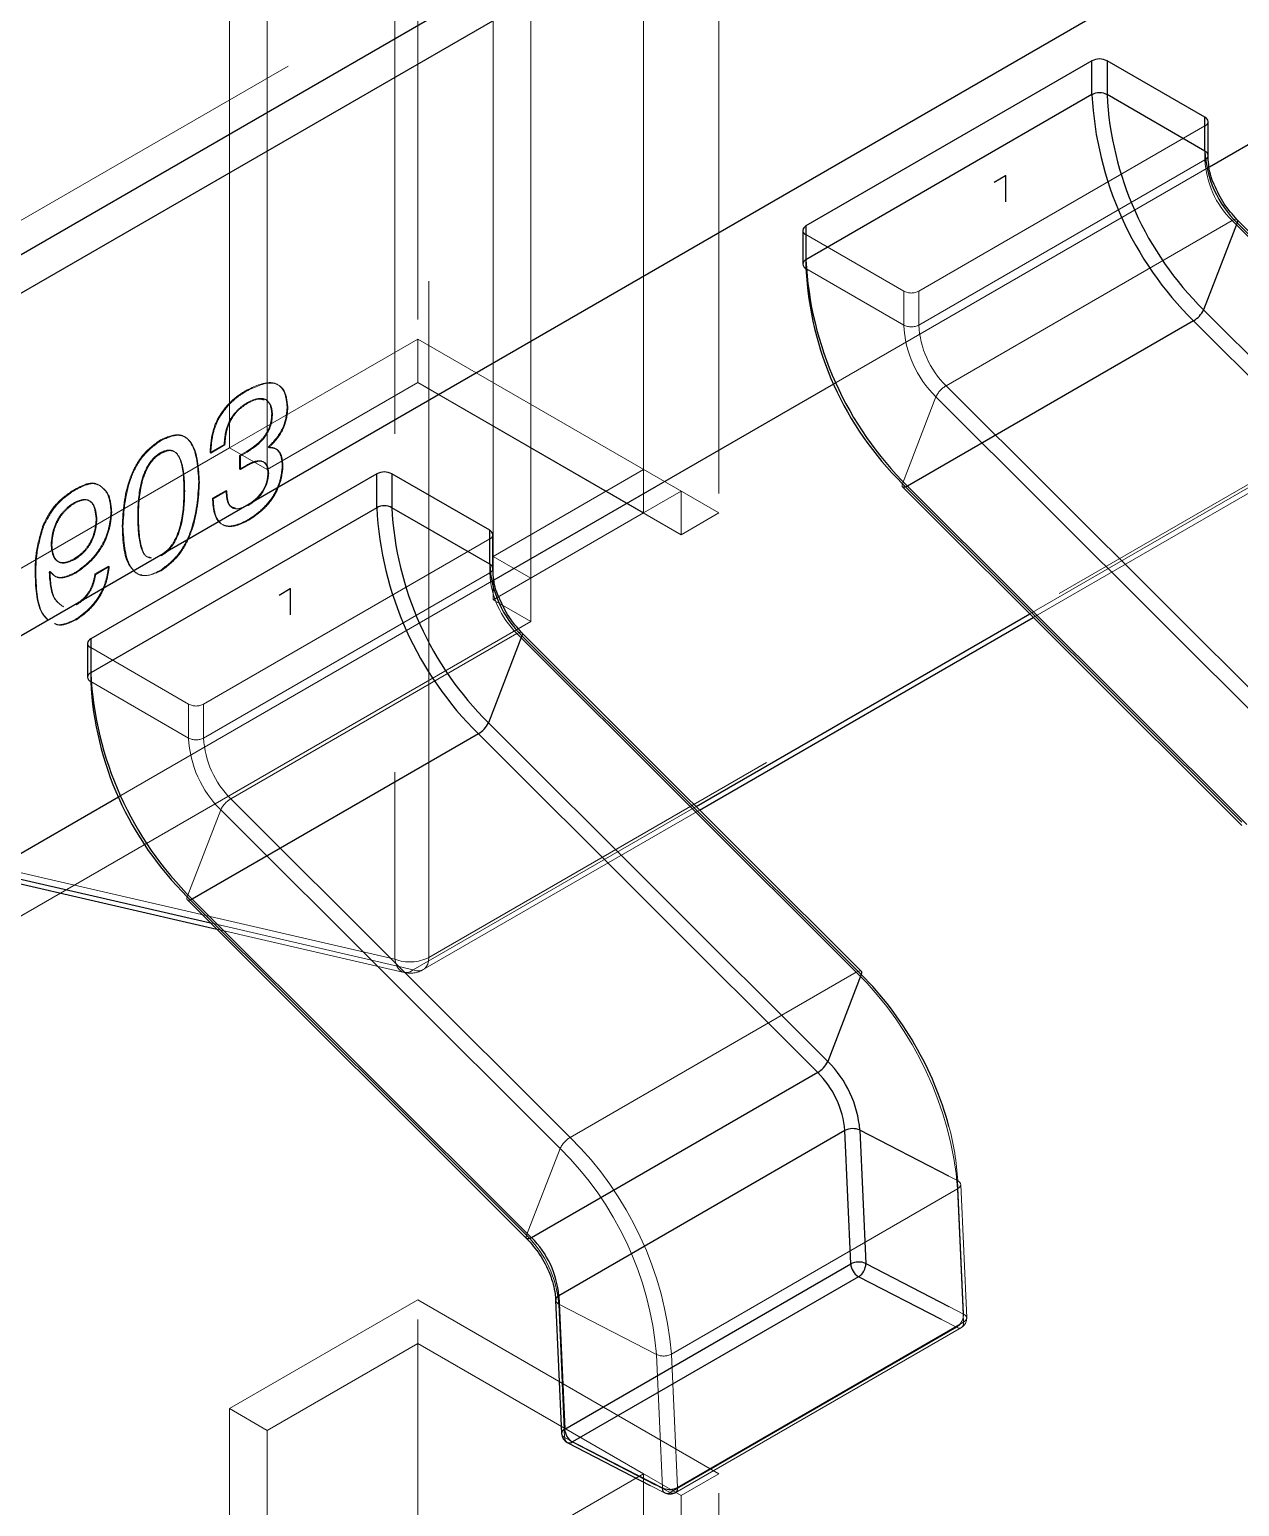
# Model space of a CAD drawing. Header units: millimetres. Extents: x 0 to 841, y 0 to 2287.
# Drawn here: x 585.372 to 587.644, y 212.241 to 215.015 of the extents above; entities that cross this region are included whole.
import ezdxf

# ---------------------------------------------------------------- set-up
doc = ezdxf.new("R2010")
doc.units = ezdxf.units.MM
doc.header["$PDSIZE"] = -1
doc.linetypes.add('HIDDEN', pattern=[1.905, 1.27, -0.635])

msp = doc.modelspace()

# ---------------------------------------------------------------- linework, layer by layer
at = {"color": 7, "linetype": 'Continuous', "lineweight": 25}
for p, q in [((584.537, 214.1198), (588.529, 216.4243)), ((588.5576, 216.3677), (584.5657, 214.0632)), ((589.114, 216.0457), (584.942, 213.6373)), ((587.5879, 214.7565), (588.2257, 215.1247)), ((587.3674, 214.9558), (586.83, 214.6456)), ((587.3674, 214.8922), (587.3674, 214.9558)), ((587.3957, 214.9558), (587.3957, 214.8922)), ((587.5795, 214.8497), (587.3957, 214.9558)), ((587.3674, 214.8922), (586.83, 214.5819)), ((587.5795, 214.7861), (587.3957, 214.8922)), ((587.5795, 214.7861), (587.5795, 214.8497)), ((587.5854, 214.7779), (587.5854, 214.8415)), ((587.64, 214.6514), (587.5771, 214.4882)), ((588.2774, 214.0215), (587.64, 214.6574)), ((588.2775, 214.0155), (587.64, 214.6514)), ((586.8241, 214.6374), (586.8241, 214.5738)), ((586.83, 214.6456), (586.83, 214.5819)), ((587.5771, 214.4882), (588.2146, 213.8523)), ((587.5582, 214.4675), (587.0208, 214.1572)), ((588.1956, 213.8316), (587.5582, 214.4675)), ((586.2444, 213.981), (586.8822, 214.3491)), ((586.0239, 214.1802), (585.4865, 213.87)), ((586.0239, 214.1166), (586.0239, 214.1802)), ((586.0522, 214.1802), (586.0522, 214.1166)), ((586.236, 214.0741), (586.0522, 214.1802)), ((587.0115, 214.1556), (587.6489, 213.5197)), ((587.0208, 214.1572), (587.6582, 213.5213)), ((586.0239, 214.1166), (585.4865, 213.8064)), ((586.236, 214.0105), (586.0522, 214.1166)), ((586.236, 214.0105), (586.236, 214.0741)), ((586.2419, 214.0023), (586.2419, 214.0659)), ((586.6238, 213.5553), (587.2505, 213.9171)), ((586.6304, 213.5487), (587.2571, 213.9105)), ((586.2965, 213.8758), (586.2336, 213.7126)), ((586.9339, 213.2459), (586.2965, 213.8818)), ((586.934, 213.2399), (586.2965, 213.8758)), ((585.4806, 213.8618), (585.4806, 213.7982)), ((585.4865, 213.87), (585.4865, 213.8064)), ((586.2336, 213.7126), (586.8711, 213.0767)), ((586.2147, 213.6919), (585.6773, 213.3816)), ((586.8521, 213.056), (586.2147, 213.6919)), ((585.2956, 213.4332), (585.5387, 213.5736)), ((585.275, 213.4286), (585.7232, 213.325)), ((585.2951, 213.4329), (585.7114, 213.3367)), ((585.668, 213.38), (586.3054, 212.7441)), ((585.6773, 213.3816), (586.3147, 212.7457)), ((586.934, 213.2399), (586.8711, 213.0767)), ((586.8521, 213.056), (586.3147, 212.7457)), ((586.9032, 212.9468), (586.3658, 212.6365)), ((586.9143, 212.6963), (586.9032, 212.9468)), ((586.9314, 212.9476), (586.9425, 212.6972)), ((587.0987, 212.8612), (586.9314, 212.9476)), ((586.3055, 212.744), (586.3054, 212.7441)), ((586.3769, 212.3861), (586.9143, 212.6963)), ((586.9425, 212.6972), (587.0987, 212.6165)), ((586.9291, 212.6723), (586.3917, 212.362)), ((587.0846, 212.5919), (586.9291, 212.6723)), ((586.3599, 212.6284), (586.371, 212.3779)), ((586.3658, 212.6365), (586.3769, 212.3861)), ((586.3818, 212.361), (586.5374, 212.2806)), ((586.3917, 212.362), (586.5472, 212.2817))]:
    msp.add_line(p, q, dxfattribs=at)
at = {"color": 7, "linetype": 'HIDDEN', "lineweight": 18}
for p, q in [((586.1009, 215.7397), (586.1009, 214.4333)), ((585.7474, 214.2292), (585.7474, 215.5356)), ((590.0556, 215.543), (586.1217, 213.272)), ((586.0576, 215.5252), (586.0576, 213.2687)), ((586.1217, 213.272), (586.1217, 215.5284)), ((585.8181, 214.1884), (585.8181, 215.4948)), ((586.5252, 214.1067), (586.5252, 215.4132)), ((586.6666, 215.4132), (586.6666, 214.1067)), ((586.5252, 215.3315), (586.5252, 214.1884)), ((586.2424, 213.9434), (586.2424, 215.2499)), ((586.3131, 213.9026), (586.3131, 215.2091)), ((584.7574, 214.311), (586.2423, 215.1683)), ((586.2424, 215.1682), (586.2424, 214.0251)), ((586.3131, 215.1274), (586.3131, 213.9843)), ((587.0421, 214.5231), (587.5795, 214.8334)), ((587.5795, 214.8334), (587.5795, 214.7697)), ((587.0421, 214.4595), (587.5795, 214.7697)), ((586.8822, 214.3491), (587.5879, 214.7565)), ((587.0933, 214.3455), (587.6307, 214.6558)), ((587.6307, 214.6558), (588.2682, 214.0199)), ((587.6399, 214.6575), (587.64, 214.6574)), ((586.83, 214.5656), (586.83, 214.6293)), ((586.83, 214.6293), (587.0138, 214.5231)), ((586.83, 214.5656), (587.0138, 214.4595)), ((587.0138, 214.5231), (587.0138, 214.4595)), ((587.0421, 214.4595), (587.0421, 214.5231)), ((585.7474, 214.2292), (586.1009, 214.4333)), ((586.1009, 214.3516), (586.1009, 214.4333)), ((586.1009, 214.4333), (586.6666, 214.1067)), ((585.8181, 214.1884), (586.1009, 214.3516)), ((586.1009, 214.3516), (586.5252, 214.1067)), ((586.1009, 214.3516), (586.5959, 214.0659)), ((587.7308, 213.7096), (587.0933, 214.3455)), ((585.7815, 214.3369), (585.7801, 214.3377)), ((587.0114, 214.1616), (587.0743, 214.3248)), ((587.0743, 214.3248), (587.7118, 213.6889)), ((587.2505, 213.9171), (587.9673, 214.3309)), ((587.2571, 213.9105), (587.9739, 214.3243)), ((585.7433, 214.3068), (585.7418, 214.3076)), ((585.7827, 214.3134), (585.7813, 214.3143)), ((585.8279, 214.2927), (585.8265, 214.2935)), ((585.8569, 214.3054), (585.8554, 214.3062)), ((585.619, 214.243), (585.6176, 214.2439)), ((585.7106, 214.2199), (585.7372, 214.2353)), ((585.712, 214.2191), (585.7386, 214.2345)), ((585.7386, 214.2345), (585.7372, 214.2353)), ((585.7474, 214.2292), (584.1918, 213.3311)), ((585.619, 214.2189), (585.6176, 214.2198)), ((585.712, 214.2191), (585.7106, 214.2199)), ((585.7474, 214.2292), (585.8181, 214.1884)), ((585.7789, 214.2219), (585.7662, 214.2145)), ((585.7662, 214.2145), (585.7662, 214.1891)), ((585.7676, 214.2137), (585.7662, 214.2145)), ((585.7804, 214.2211), (585.7676, 214.2137)), ((585.7676, 214.2137), (585.7676, 214.1883)), ((585.7804, 214.2211), (585.7789, 214.2219)), ((585.8221, 214.2305), (585.8207, 214.2313)), ((585.8207, 214.2299), (585.8207, 214.2313)), ((585.8221, 214.2291), (585.8207, 214.2299)), ((585.8221, 214.2291), (585.8221, 214.2305)), ((585.7662, 214.1891), (585.7801, 214.1971)), ((585.7676, 214.1883), (585.7662, 214.1891)), ((585.7676, 214.1883), (585.7815, 214.1963)), ((585.7815, 214.1963), (585.7801, 214.1971)), ((585.8209, 214.1803), (585.8195, 214.1811)), ((585.8476, 214.193), (585.8462, 214.1938)), ((586.5252, 214.1884), (586.2424, 214.0251)), ((585.5051, 214.1572), (585.5037, 214.158)), ((585.663, 214.148), (585.6616, 214.1488)), ((585.6908, 214.1641), (585.6894, 214.1649)), ((585.7407, 214.149), (585.7152, 214.1342)), ((585.7421, 214.1481), (585.7407, 214.149)), ((587.6489, 213.5257), (587.0114, 214.1616)), ((585.4529, 214.1472), (585.4515, 214.148)), ((585.4576, 214.1258), (585.4562, 214.1266)), ((585.7166, 214.1334), (585.7152, 214.1342)), ((585.7421, 214.1481), (585.7166, 214.1334)), ((585.7827, 214.1207), (585.7813, 214.1215)), ((586.5959, 214.1475), (586.5252, 214.1067)), ((586.5959, 214.0659), (586.5959, 214.1475)), ((585.4982, 214.0943), (585.4967, 214.0951)), ((585.526, 214.109), (585.5246, 214.1099)), ((585.5761, 214.0978), (585.5747, 214.0986)), ((585.7838, 214.0932), (585.7824, 214.0941)), ((586.5252, 214.1067), (586.2424, 213.9434)), ((586.6666, 214.1067), (586.5959, 214.0659)), ((585.3985, 214.0836), (585.3971, 214.0844)), ((585.5471, 214.0811), (585.5457, 214.0819)), ((585.4135, 214.0468), (585.4121, 214.0476)), ((585.6986, 213.7475), (586.236, 214.0578)), ((586.236, 214.0578), (586.236, 213.9941)), ((585.4564, 214.0194), (585.455, 214.0202)), ((585.619, 214.0262), (585.6176, 214.027)), ((586.2424, 214.0251), (586.3131, 213.9843)), ((585.3834, 213.9919), (585.382, 213.9927)), ((585.4086, 213.9947), (585.4098, 213.9968)), ((585.4101, 213.9939), (585.4086, 213.9947)), ((585.4112, 213.9959), (585.4098, 213.9968)), ((585.4101, 213.9939), (585.4112, 213.9959)), ((585.4599, 213.9946), (585.4585, 213.9954)), ((585.5199, 214.0068), (585.4944, 213.9921)), ((585.4958, 213.9912), (585.4944, 213.9921)), ((585.5213, 214.006), (585.4958, 213.9912)), ((585.5213, 214.006), (585.5199, 214.0068)), ((585.619, 213.9981), (585.6176, 213.9989)), ((585.6986, 213.6839), (586.236, 213.9941)), ((585.5387, 213.5736), (586.2444, 213.981)), ((585.4599, 213.9344), (585.4585, 213.9352)), ((586.2424, 213.9434), (586.3131, 213.9026)), ((586.3131, 213.9026), (584.7574, 213.0046)), ((585.4599, 213.9062), (585.4585, 213.9071)), ((585.7498, 213.57), (586.2872, 213.8802)), ((586.2872, 213.8802), (586.9247, 213.2443)), ((586.2964, 213.8819), (586.2965, 213.8818)), ((585.4865, 213.79), (585.4865, 213.8537)), ((585.4865, 213.8537), (585.6703, 213.7475)), ((585.4865, 213.79), (585.6703, 213.6839)), ((585.6703, 213.7475), (585.6703, 213.6839)), ((585.6986, 213.6839), (585.6986, 213.7475)), ((586.3873, 212.934), (585.7498, 213.57)), ((585.6679, 213.386), (585.7308, 213.5492)), ((585.7308, 213.5492), (586.3683, 212.9133)), ((586.0925, 213.2486), (586.6238, 213.5553)), ((586.1113, 213.2491), (586.6304, 213.5487)), ((586.0576, 213.2687), (585.2602, 213.453)), ((586.3054, 212.7501), (585.6679, 213.386)), ((585.7114, 213.3367), (586.0925, 213.2486)), ((585.7232, 213.325), (586.0751, 213.2436)), ((586.3873, 212.934), (586.9247, 213.2443)), ((586.3054, 212.7501), (586.3683, 212.9133)), ((587.115, 212.8528), (587.0987, 212.8612)), ((587.1261, 212.6023), (587.115, 212.8528)), ((587.132, 212.595), (587.1209, 212.8455)), ((586.5776, 212.5271), (587.115, 212.8373)), ((587.115, 212.8373), (587.1261, 212.5868)), ((585.7474, 212.4246), (586.1009, 212.6287)), ((586.1009, 211.3223), (586.1009, 212.6287)), ((586.1009, 212.6287), (586.6666, 212.3022)), ((586.3768, 212.3706), (586.3658, 212.6211)), ((586.3658, 212.6211), (586.5494, 212.5262)), ((587.0987, 212.6165), (587.1261, 212.6023)), ((586.5753, 212.2672), (587.1127, 212.5774)), ((586.5846, 212.2666), (587.122, 212.5768)), ((587.1261, 212.5868), (586.5887, 212.2766)), ((587.1127, 212.5774), (587.0846, 212.5919)), ((585.8181, 212.3838), (586.1009, 212.5471)), ((586.1009, 212.5471), (586.5252, 212.3022)), ((586.1009, 212.5471), (586.5959, 212.2613)), ((586.5494, 212.5262), (586.5604, 212.2757)), ((586.5887, 212.2766), (586.5776, 212.5271)), ((584.1918, 211.5266), (585.7474, 212.4246)), ((585.7474, 212.4246), (585.7474, 211.1182)), ((585.7474, 212.4246), (585.8181, 212.3838)), ((585.8181, 212.3838), (585.8181, 211.0773)), ((586.5604, 212.2757), (586.3768, 212.3706)), ((586.5252, 212.3022), (586.2424, 212.1389)), ((586.5252, 212.3022), (586.5252, 210.9957)), ((586.6666, 212.3022), (586.5959, 212.2613)), ((586.6666, 210.9957), (586.6666, 212.3022)), ((586.5374, 212.2806), (586.5654, 212.2661)), ((586.5472, 212.2817), (586.5753, 212.2672)), ((586.5959, 212.2613), (586.5959, 212.1797))]:
    msp.add_line(p, q, dxfattribs=at)
at = {"color": 7, "linetype": 'Continuous'}
for p, q in [((587.2048, 214.7395), (587.1838, 214.7274)), ((587.2048, 214.7395), (587.2048, 214.6911)), ((585.8613, 213.9639), (585.8403, 213.9518)), ((585.8613, 213.9639), (585.8613, 213.9155))]:
    msp.add_line(p, q, dxfattribs=at)
at = {"color": 7, "linetype": 'HIDDEN', "lineweight": 18, "flags": 128}
for points in [[(587.6307, 214.6558), (587.6334, 214.6571), (587.6358, 214.6579), (587.6377, 214.6582), (587.6393, 214.6579), (587.6399, 214.6575)], [(587.0115, 214.1556), (587.0111, 214.156), (587.0107, 214.1574), (587.0108, 214.1593), (587.0114, 214.1616)], [(586.2872, 213.8802), (586.2899, 213.8815), (586.2922, 213.8824), (586.2942, 213.8826), (586.2958, 213.8823), (586.2964, 213.8819)], [(585.668, 213.38), (585.6676, 213.3804), (585.6672, 213.3819), (585.6673, 213.3837), (585.6679, 213.386)], [(586.0925, 213.2486), (586.0868, 213.2451), (586.0812, 213.2434), (586.0757, 213.2435), (586.0706, 213.2454), (586.0661, 213.249), (586.0624, 213.2543), (586.0595, 213.2609), (586.0576, 213.2687)], [(586.1217, 213.272), (586.1211, 213.2652), (586.1195, 213.2592), (586.1169, 213.2543), (586.1134, 213.2505), (586.109, 213.248), (586.104, 213.2468), (586.0984, 213.247), (586.0925, 213.2486)], [(586.9247, 213.2443), (586.9273, 213.2456), (586.9297, 213.2464), (586.9317, 213.2467), (586.9332, 213.2464), (586.9339, 213.2459)], [(587.115, 212.8373), (587.1175, 212.839), (587.1194, 212.841), (587.1205, 212.8431), (587.1209, 212.8452), (587.1205, 212.8473), (587.1194, 212.8494), (587.1175, 212.8512), (587.115, 212.8528)], [(586.3054, 212.7441), (586.3051, 212.7445), (586.3046, 212.7459), (586.3047, 212.7478), (586.3054, 212.7501)], [(587.1261, 212.5868), (587.1286, 212.5886), (587.1304, 212.5905), (587.1316, 212.5926), (587.132, 212.5947), (587.1316, 212.5969), (587.1304, 212.5989), (587.1286, 212.6007), (587.1261, 212.6023)], [(587.1127, 212.5774), (587.1155, 212.5763), (587.1181, 212.5759), (587.1204, 212.5762), (587.1225, 212.5771), (587.1241, 212.5788), (587.1253, 212.581), (587.126, 212.5837), (587.1261, 212.5868)]]:
    msp.add_lwpolyline(points, dxfattribs=at)
at = {"color": 7, "linetype": 'Continuous', "lineweight": 25, "flags": 128}
for points in [[(587.64, 214.6574), (587.6403, 214.657), (587.6408, 214.6556), (587.6407, 214.6537), (587.64, 214.6514)], [(587.0208, 214.1572), (587.0181, 214.1559), (587.0157, 214.1551), (587.0137, 214.1548), (587.0122, 214.1551), (587.0115, 214.1556)], [(586.2965, 213.8818), (586.2968, 213.8814), (586.2973, 213.88), (586.2972, 213.8781), (586.2965, 213.8758)], [(585.6773, 213.3816), (585.6746, 213.3803), (585.6722, 213.3795), (585.6702, 213.3792), (585.6687, 213.3796), (585.668, 213.38)], [(586.9339, 213.2459), (586.9343, 213.2455), (586.9347, 213.2441), (586.9346, 213.2422), (586.934, 213.2399)], [(586.3147, 212.7457), (586.312, 212.7444), (586.3097, 212.7436), (586.3077, 212.7433), (586.3061, 212.7436), (586.3055, 212.744)]]:
    msp.add_lwpolyline(points, dxfattribs=at)
at = {"color": 7, "linetype": 'Continuous', "lineweight": 25}
for centre, radius, start, end in [((587.3815, 214.9285), 0.0307, 62.6097, 117.3903), ((587.3815, 214.8649), 0.0307, 62.6097, 117.3903), ((588.0076, 214.9245), 0.641, 182.8931, 225.4808), ((588.0047, 214.923), 0.6098, 182.8931, 225.4808), ((587.5754, 214.8405), 0.0101, 5.6948, 65.6253), ((587.7825, 214.7963), 0.2033, 182.8931, 225.4808), ((587.5754, 214.7769), 0.0101, 6.0628, 65.5932), ((586.8341, 214.6364), 0.0101, 114.3747, 174.3052), ((586.8341, 214.5728), 0.0101, 114.3747, 174.3052), ((586.8341, 214.5748), 0.0101, 185.6948, 245.6253), ((587.4702, 214.6143), 0.641, 182.8931, 225.4808), ((587.439, 214.5964), 0.6098, 182.8931, 225.4808), ((587.5336, 214.509), 0.0482, 300.5682, 334.4477), ((586.038, 214.1529), 0.0307, 62.6097, 117.3903), ((586.038, 214.0893), 0.0307, 62.6097, 117.3903), ((586.6641, 214.149), 0.641, 182.8931, 225.4808), ((586.6612, 214.1474), 0.6098, 182.8931, 225.4808), ((586.2319, 214.0649), 0.0101, 5.6948, 65.6253), ((586.439, 214.0207), 0.2033, 182.8931, 225.4808), ((586.2319, 214.0013), 0.0101, 6.0628, 65.5932), ((585.4906, 213.8608), 0.0101, 114.3747, 174.3052), ((585.4906, 213.7972), 0.0101, 114.3747, 174.3052), ((585.4906, 213.7992), 0.0101, 185.6948, 245.6253), ((586.1267, 213.8387), 0.641, 182.8931, 225.4808), ((586.0955, 213.8208), 0.6098, 182.8931, 225.4808), ((586.1901, 213.7334), 0.0482, 300.5682, 334.4477), ((586.4734, 212.7837), 0.6483, 15.3008, 44.7298), ((586.8276, 213.0975), 0.0482, 300.5682, 334.4477), ((586.726, 212.9302), 0.2062, 4.8585, 45.2779), ((586.7293, 212.932), 0.1745, 4.8585, 45.2779), ((586.9182, 212.9183), 0.0322, 65.7448, 117.7646), ((586.1919, 212.6218), 0.1745, 4.8585, 45.2779), ((586.9293, 212.6678), 0.0322, 65.7448, 117.7646), ((586.9451, 212.6987), 0.031, 184.4665, 237.2659), ((586.9131, 212.6969), 0.0294, 302.9913, 0.4271), ((586.9374, 212.6884), 0.0181, 239.985, 242.6533), ((586.3692, 212.6279), 0.00929, 111.6195, 177.1797), ((586.3803, 212.3774), 0.00929, 111.6195, 177.1797), ((586.391, 212.3788), 0.02, 182.5323, 242.6715), ((586.4077, 212.3885), 0.031, 184.4665, 237.2659), ((586.3858, 212.3705), 0.0103, 247.0121, 304.8648), ((586.4, 212.3781), 0.0181, 239.985, 242.6533)]:
    msp.add_arc(centre, radius, start, end, dxfattribs=at)
at = {"color": 7, "linetype": 'HIDDEN', "lineweight": 18}
for centre, radius, start, end in [((587.5754, 214.8425), 0.0101, 294.3747, 354.3052), ((587.5758, 214.7786), 0.00957, 292.7019, 356.3146), ((587.7513, 214.7784), 0.172, 182.8931, 225.4808), ((586.8341, 214.6384), 0.0101, 185.6948, 245.6253), ((587.028, 214.5504), 0.0307, 242.6097, 297.3903), ((587.028, 214.4868), 0.0307, 242.6097, 297.3903), ((587.2168, 214.4697), 0.2033, 182.8931, 225.4808), ((587.2139, 214.4682), 0.172, 182.8931, 225.4808), ((587.1178, 214.304), 0.0482, 120.5682, 154.4477), ((586.2319, 214.0669), 0.0101, 294.3747, 354.3052), ((586.2323, 214.003), 0.00957, 292.7019, 356.3146), ((586.4078, 214.0028), 0.172, 182.8931, 225.4808), ((585.4906, 213.8628), 0.0101, 185.6948, 245.6253), ((585.6845, 213.7748), 0.0307, 242.6097, 297.3903), ((585.6845, 213.7112), 0.0307, 242.6097, 297.3903), ((585.8733, 213.6942), 0.2033, 182.8931, 225.4808), ((585.8704, 213.6926), 0.172, 182.8931, 225.4808), ((585.7743, 213.5284), 0.0482, 120.5682, 154.4477), ((586.0861, 213.3416), 0.0782, 248.6939, 297.0888), ((586.0863, 213.2924), 0.05, 256.9859, 299.9973), ((586.4671, 212.7822), 0.6503, 4.8585, 45.2779), ((586.4118, 212.8925), 0.0482, 120.5682, 154.4477), ((585.9297, 212.472), 0.6503, 4.8585, 45.2779), ((586.6241, 212.8264), 0.4917, 3.0775, 15.1325), ((585.933, 212.4738), 0.6186, 4.8585, 45.2779), ((586.1603, 212.6036), 0.2062, 4.8585, 45.2779), ((586.3691, 212.6298), 0.00929, 188.5712, 248.8824), ((587.0967, 212.6021), 0.0294, 302.9913, 0.4271), ((587.112, 212.5941), 0.02, 299.9973, 2.5323), ((586.5626, 212.5556), 0.0322, 245.7448, 297.7646), ((586.3802, 212.3793), 0.00929, 188.5712, 248.8824), ((586.3872, 212.3699), 0.0104, 175.907, 238.7256), ((586.5737, 212.3051), 0.0322, 245.7448, 297.7646), ((586.5697, 212.2746), 0.00935, 173.308, 306.8114), ((586.5746, 212.303), 0.0307, 242.6097, 297.3903), ((586.5746, 212.2839), 0.02, 242.6715, 299.9973), ((586.5802, 212.2742), 0.00862, 235.3369, 9.8673), ((586.5691, 212.2757), 0.0196, 0.0163, 2.5482)]:
    msp.add_arc(centre, radius, start, end, dxfattribs=at)
at = {"color": 7, "linetype": 'Continuous', "lineweight": 25}
for points, knots in [([(587.5971, 214.7233), (587.597, 214.7235), (587.5904, 214.736), (587.5866, 214.756), (587.5857, 214.7724), (587.5854, 214.7779)], [0, 0, 0, 0, 0.01356, 0.672466, 1, 1, 1, 1]), ([(587.64, 214.6574), (587.6314, 214.6669), (587.6141, 214.6863), (587.6028, 214.7108), (587.5971, 214.7233)], [0, 0, 0, 0, 0.493338, 1, 1, 1, 1]), ([(586.2536, 213.9477), (586.2535, 213.9479), (586.2469, 213.9604), (586.2431, 213.9804), (586.2422, 213.9968), (586.2419, 214.0023)], [0, 0, 0, 0, 0.01356, 0.672466, 1, 1, 1, 1]), ([(586.2965, 213.8818), (586.2879, 213.8913), (586.2706, 213.9107), (586.2593, 213.9352), (586.2536, 213.9477)], [0, 0, 0, 0, 0.493338, 1, 1, 1, 1]), ([(586.3054, 212.7441), (586.3139, 212.7346), (586.3311, 212.715), (586.3502, 212.6775), (586.3585, 212.6475), (586.3596, 212.6323), (586.3599, 212.6284)], [0, 0, 0, 0, 0.28849, 0.591001, 0.893767, 1, 1, 1, 1])]:
    msp.add_open_spline(points, degree=3, knots=knots, dxfattribs=at)
at = {"color": 7, "linetype": 'HIDDEN', "lineweight": 18}
for points, knots in [([(585.8554, 214.3062), (585.8541, 214.3175), (585.8513, 214.34), (585.8241, 214.3579), (585.7968, 214.3454), (585.7801, 214.3377)], [0, 0, 0, 0, 0.28105, 0.560203, 1, 1, 1, 1]), ([(585.8569, 214.3054), (585.8555, 214.3167), (585.8528, 214.3392), (585.8255, 214.3571), (585.7982, 214.3445), (585.7815, 214.3369)], [0, 0, 0, 0, 0.28105, 0.560203, 1, 1, 1, 1]), ([(585.7801, 214.3377), (585.7727, 214.3333), (585.7596, 214.3254), (585.7473, 214.313), (585.7418, 214.3076)], [0, 0, 0, 0, 0.560492, 1, 1, 1, 1]), ([(585.7815, 214.3369), (585.7741, 214.3324), (585.761, 214.3246), (585.7487, 214.3122), (585.7433, 214.3068)], [0, 0, 0, 0, 0.560492, 1, 1, 1, 1]), ([(585.7813, 214.3143), (585.7876, 214.3172), (585.8002, 214.3229), (585.8161, 214.3214), (585.8247, 214.3097), (585.8259, 214.2989), (585.8265, 214.2935)], [0, 0, 0, 0, 0.280836, 0.559683, 0.779441, 1, 1, 1, 1]), ([(585.7827, 214.3134), (585.7892, 214.3167), (585.8001, 214.3221), (585.8089, 214.3198), (585.8125, 214.3189)], [0, 0, 0, 0, 0.591639, 1, 1, 1, 1]), ([(585.8195, 214.3154), (585.8216, 214.3132), (585.8266, 214.3079), (585.8274, 214.2983), (585.8279, 214.2927)], [0, 0, 0, 0, 0.418082, 1, 1, 1, 1]), ([(585.7418, 214.3076), (585.7361, 214.3002), (585.7245, 214.2853), (585.7129, 214.2533), (585.7114, 214.2326), (585.7106, 214.2199)], [0, 0, 0, 0, 0.2794745, 0.5594954, 1, 1, 1, 1]), ([(585.7433, 214.3068), (585.7375, 214.2994), (585.7259, 214.2845), (585.7143, 214.2525), (585.7128, 214.2317), (585.712, 214.2191)], [0, 0, 0, 0, 0.279474, 0.559495, 1, 1, 1, 1]), ([(585.7372, 214.2353), (585.7377, 214.2434), (585.7387, 214.2597), (585.749, 214.2854), (585.7652, 214.304), (585.7759, 214.3108), (585.7813, 214.3143)], [0, 0, 0, 0, 0.280929, 0.559406, 0.779167, 1, 1, 1, 1]), ([(585.7386, 214.2345), (585.7391, 214.2426), (585.7401, 214.2589), (585.7504, 214.2846), (585.7666, 214.3032), (585.7773, 214.31), (585.7827, 214.3134)], [0, 0, 0, 0, 0.280929, 0.559406, 0.779167, 1, 1, 1, 1]), ([(585.8265, 214.2935), (585.8262, 214.2883), (585.8257, 214.278), (585.8197, 214.2607), (585.8043, 214.2382), (585.7894, 214.2286), (585.7789, 214.2219)], [0, 0, 0, 0, 0.18739, 0.374072, 0.56088, 1, 1, 1, 1]), ([(585.8279, 214.2927), (585.8276, 214.2875), (585.8271, 214.2772), (585.8211, 214.2599), (585.8057, 214.2373), (585.7908, 214.2278), (585.7804, 214.2211)], [0, 0, 0, 0, 0.18739, 0.374072, 0.56088, 1, 1, 1, 1]), ([(585.8207, 214.2313), (585.8263, 214.2369), (585.8374, 214.2482), (585.8529, 214.2758), (585.8545, 214.2947), (585.8554, 214.3062)], [0, 0, 0, 0, 0.281257, 0.561403, 1, 1, 1, 1]), ([(585.8221, 214.2305), (585.8277, 214.2361), (585.8389, 214.2474), (585.8543, 214.2749), (585.8559, 214.2939), (585.8569, 214.3054)], [0, 0, 0, 0, 0.281257, 0.561403, 1, 1, 1, 1]), ([(585.6176, 214.2439), (585.6056, 214.2351), (585.5875, 214.222), (585.5691, 214.1931), (585.5495, 214.1471), (585.5474, 214.1109), (585.5457, 214.0819)], [0, 0, 0, 0, 0.249123, 0.374635, 0.500323, 1, 1, 1, 1]), ([(585.619, 214.243), (585.607, 214.2343), (585.5889, 214.2211), (585.5705, 214.1923), (585.5509, 214.1463), (585.5488, 214.11), (585.5471, 214.0811)], [0, 0, 0, 0, 0.249123, 0.374635, 0.500323, 1, 1, 1, 1]), ([(585.6894, 214.1649), (585.6877, 214.1919), (585.6857, 214.2257), (585.666, 214.249), (585.6476, 214.2567), (585.6296, 214.249), (585.6176, 214.2439)], [0, 0, 0, 0, 0.499687, 0.625352, 0.750869, 1, 1, 1, 1]), ([(585.6908, 214.1641), (585.6892, 214.1911), (585.6871, 214.2249), (585.6674, 214.2482), (585.649, 214.2559), (585.631, 214.2482), (585.619, 214.243)], [0, 0, 0, 0, 0.499687, 0.625352, 0.750869, 1, 1, 1, 1]), ([(585.5747, 214.0986), (585.5751, 214.1191), (585.5758, 214.1498), (585.5895, 214.1906), (585.6044, 214.2109), (585.6132, 214.2168), (585.6176, 214.2198)], [0, 0, 0, 0, 0.500896, 0.749906, 0.874864, 1, 1, 1, 1]), ([(585.5761, 214.0978), (585.5765, 214.1183), (585.5772, 214.1489), (585.5909, 214.1898), (585.6058, 214.2101), (585.6146, 214.216), (585.619, 214.2189)], [0, 0, 0, 0, 0.500896, 0.749906, 0.874864, 1, 1, 1, 1]), ([(585.6176, 214.2198), (585.6219, 214.2217), (585.6307, 214.2257), (585.6459, 214.2232), (585.6604, 214.1989), (585.6611, 214.1689), (585.6616, 214.1488)], [0, 0, 0, 0, 0.125208, 0.250259, 0.499246, 1, 1, 1, 1]), ([(585.619, 214.2189), (585.6234, 214.2209), (585.6321, 214.2249), (585.6473, 214.2224), (585.6618, 214.198), (585.6625, 214.168), (585.663, 214.148)], [0, 0, 0, 0, 0.125208, 0.250259, 0.499246, 1, 1, 1, 1]), ([(585.7801, 214.1971), (585.7856, 214.1998), (585.7964, 214.2051), (585.8105, 214.205), (585.8183, 214.1952), (585.8191, 214.1858), (585.8195, 214.1811)], [0, 0, 0, 0, 0.280943, 0.559927, 0.779511, 1, 1, 1, 1]), ([(585.7815, 214.1963), (585.787, 214.199), (585.7978, 214.2043), (585.8119, 214.2041), (585.8197, 214.1944), (585.8205, 214.185), (585.8209, 214.1803)], [0, 0, 0, 0, 0.280943, 0.559927, 0.779511, 1, 1, 1, 1]), ([(585.8462, 214.1938), (585.8459, 214.1995), (585.8454, 214.2109), (585.84, 214.2231), (585.8312, 214.2295), (585.8242, 214.2298), (585.8207, 214.2299)], [0, 0, 0, 0, 0.2802285, 0.5598461, 0.7798411, 1, 1, 1, 1]), ([(585.8476, 214.193), (585.8473, 214.1987), (585.8468, 214.2101), (585.8414, 214.2223), (585.8327, 214.2287), (585.8256, 214.229), (585.8221, 214.2291)], [0, 0, 0, 0, 0.280228, 0.559846, 0.779841, 1, 1, 1, 1]), ([(585.8195, 214.1811), (585.8187, 214.1746), (585.8172, 214.1616), (585.8033, 214.1369), (585.7896, 214.1273), (585.7813, 214.1215)], [0, 0, 0, 0, 0.281079, 0.560309, 1, 1, 1, 1]), ([(585.7824, 214.0941), (585.7912, 214.1), (585.8086, 214.1119), (585.831, 214.1386), (585.8435, 214.1685), (585.8453, 214.1853), (585.8462, 214.1938)], [0, 0, 0, 0, 0.280832, 0.559816, 0.77948, 1, 1, 1, 1]), ([(585.8209, 214.1803), (585.8201, 214.1737), (585.8186, 214.1608), (585.8048, 214.1361), (585.7911, 214.1265), (585.7827, 214.1207)], [0, 0, 0, 0, 0.281079, 0.560309, 1, 1, 1, 1]), ([(585.7838, 214.0932), (585.7926, 214.0992), (585.81, 214.111), (585.8324, 214.1378), (585.8449, 214.1677), (585.8467, 214.1845), (585.8476, 214.193)], [0, 0, 0, 0, 0.280832, 0.559816, 0.77948, 1, 1, 1, 1]), ([(585.5037, 214.158), (585.4998, 214.1601), (585.4921, 214.1641), (585.4735, 214.1603), (585.4599, 214.1527), (585.4515, 214.148)], [0, 0, 0, 0, 0.279388, 0.559544, 1, 1, 1, 1]), ([(585.5051, 214.1572), (585.5012, 214.1592), (585.4935, 214.1633), (585.475, 214.1595), (585.4613, 214.1519), (585.4529, 214.1472)], [0, 0, 0, 0, 0.279388, 0.559544, 1, 1, 1, 1]), ([(585.5246, 214.1099), (585.5234, 214.1218), (585.5214, 214.1432), (585.5091, 214.1535), (585.5037, 214.158)], [0, 0, 0, 0, 0.55918, 1, 1, 1, 1]), ([(585.526, 214.109), (585.5249, 214.121), (585.5228, 214.1423), (585.5105, 214.1527), (585.5051, 214.1572)], [0, 0, 0, 0, 0.55918, 1, 1, 1, 1]), ([(585.6176, 213.9989), (585.6297, 214.0081), (585.648, 214.022), (585.6659, 214.0519), (585.6852, 214.0986), (585.6876, 214.1354), (585.6894, 214.1649)], [0, 0, 0, 0, 0.2487849, 0.3742815, 0.4999545, 1, 1, 1, 1]), ([(585.6616, 214.1488), (585.6611, 214.1282), (585.6605, 214.0972), (585.6461, 214.056), (585.6308, 214.0359), (585.622, 214.03), (585.6176, 214.027)], [0, 0, 0, 0, 0.500906, 0.749819, 0.874781, 1, 1, 1, 1]), ([(585.619, 213.9981), (585.6311, 214.0073), (585.6494, 214.0212), (585.6673, 214.0511), (585.6866, 214.0978), (585.689, 214.1346), (585.6908, 214.1641)], [0, 0, 0, 0, 0.2487849, 0.3742815, 0.4999545, 1, 1, 1, 1]), ([(585.7813, 214.1215), (585.7748, 214.1183), (585.762, 214.1119), (585.7475, 214.1176), (585.7417, 214.1322), (585.741, 214.1434), (585.7407, 214.149)], [0, 0, 0, 0, 0.280338, 0.55806, 0.778671, 1, 1, 1, 1]), ([(585.4515, 214.148), (585.4394, 214.1392), (585.4177, 214.1234), (585.4034, 214.0964), (585.3971, 214.0844)], [0, 0, 0, 0, 0.559584, 1, 1, 1, 1]), ([(585.4529, 214.1472), (585.4408, 214.1384), (585.4191, 214.1226), (585.4048, 214.0955), (585.3985, 214.0836)], [0, 0, 0, 0, 0.559584, 1, 1, 1, 1]), ([(585.4121, 214.0476), (585.4128, 214.0558), (585.4142, 214.072), (585.4246, 214.0973), (585.4403, 214.1159), (585.4509, 214.123), (585.4562, 214.1266)], [0, 0, 0, 0, 0.280779, 0.559503, 0.779325, 1, 1, 1, 1]), ([(585.4135, 214.0468), (585.4142, 214.055), (585.4156, 214.0712), (585.426, 214.0964), (585.4418, 214.1151), (585.4523, 214.1222), (585.4576, 214.1258)], [0, 0, 0, 0, 0.280779, 0.559503, 0.779325, 1, 1, 1, 1]), ([(585.4562, 214.1266), (585.4627, 214.1293), (585.4758, 214.1347), (585.4935, 214.1249), (585.4955, 214.1064), (585.4967, 214.0951)], [0, 0, 0, 0, 0.280776, 0.559966, 1, 1, 1, 1]), ([(585.4576, 214.1258), (585.4641, 214.1285), (585.4772, 214.1339), (585.4949, 214.124), (585.4969, 214.1056), (585.4982, 214.0943)], [0, 0, 0, 0, 0.280776, 0.559966, 1, 1, 1, 1]), ([(585.663, 214.148), (585.6626, 214.1273), (585.6619, 214.0964), (585.6475, 214.0552), (585.6322, 214.0351), (585.6234, 214.0291), (585.619, 214.0262)], [0, 0, 0, 0, 0.500906, 0.749819, 0.874781, 1, 1, 1, 1]), ([(585.7152, 214.1342), (585.7159, 214.1228), (585.7174, 214.1002), (585.734, 214.0809), (585.7584, 214.0821), (585.7744, 214.0901), (585.7824, 214.0941)], [0, 0, 0, 0, 0.280713, 0.558959, 0.779032, 1, 1, 1, 1]), ([(585.7166, 214.1334), (585.7173, 214.122), (585.7188, 214.0994), (585.7354, 214.0801), (585.7599, 214.0813), (585.7758, 214.0893), (585.7838, 214.0932)], [0, 0, 0, 0, 0.280713, 0.558959, 0.779032, 1, 1, 1, 1]), ([(585.7584, 214.1158), (585.7551, 214.1165), (585.7477, 214.1181), (585.7432, 214.1317), (585.7425, 214.1426), (585.7421, 214.1481)], [0, 0, 0, 0, 0.278347, 0.638588, 1, 1, 1, 1]), ([(585.4967, 214.0951), (585.4961, 214.0874), (585.4947, 214.072), (585.4849, 214.0481), (585.47, 214.0303), (585.46, 214.0236), (585.455, 214.0202)], [0, 0, 0, 0, 0.280784, 0.559454, 0.779294, 1, 1, 1, 1]), ([(585.4982, 214.0943), (585.4975, 214.0866), (585.4962, 214.0712), (585.4863, 214.0473), (585.4714, 214.0295), (585.4614, 214.0227), (585.4564, 214.0194)], [0, 0, 0, 0, 0.280784, 0.559454, 0.779294, 1, 1, 1, 1]), ([(585.4585, 213.9954), (585.4682, 214.0025), (585.4876, 214.0166), (585.5111, 214.0489), (585.5224, 214.0821), (585.5239, 214.1006), (585.5246, 214.1099)], [0, 0, 0, 0, 0.280617, 0.559274, 0.779238, 1, 1, 1, 1]), ([(585.4599, 213.9946), (585.4696, 214.0017), (585.489, 214.0158), (585.5125, 214.0481), (585.5239, 214.0813), (585.5253, 214.0998), (585.526, 214.109)], [0, 0, 0, 0, 0.280617, 0.559274, 0.779238, 1, 1, 1, 1]), ([(585.599, 214.0231), (585.5972, 214.0232), (585.5879, 214.0241), (585.5762, 214.05), (585.5753, 214.0791), (585.5747, 214.0986)], [0, 0, 0, 0, 0.073175, 0.380917, 1, 1, 1, 1]), ([(585.6004, 214.0223), (585.5986, 214.0224), (585.5893, 214.0233), (585.5777, 214.0491), (585.5767, 214.0783), (585.5761, 214.0978)], [0, 0, 0, 0, 0.073175, 0.380917, 1, 1, 1, 1]), ([(585.3971, 214.0844), (585.3918, 214.0665), (585.3825, 214.0344), (585.3821, 214.0055), (585.382, 213.9927)], [0, 0, 0, 0, 0.558783, 1, 1, 1, 1]), ([(585.3985, 214.0836), (585.3932, 214.0657), (585.3839, 214.0336), (585.3836, 214.0047), (585.3834, 213.9919)], [0, 0, 0, 0, 0.558783, 1, 1, 1, 1]), ([(585.5457, 214.0819), (585.5468, 214.0536), (585.5481, 214.0198), (585.5644, 214.0016), (585.5671, 213.9986)], [0, 0, 0, 0, 0.837299, 1, 1, 1, 1]), ([(585.5471, 214.0811), (585.5487, 214.0535), (585.5507, 214.0189), (585.57, 213.9941), (585.5883, 213.9853), (585.6067, 213.993), (585.619, 213.9981)], [0, 0, 0, 0, 0.500012, 0.6256932, 0.7512012, 1, 1, 1, 1]), ([(585.455, 214.0202), (585.4484, 214.0171), (585.4353, 214.011), (585.4202, 214.0163), (585.4137, 214.0308), (585.4126, 214.042), (585.4121, 214.0476)], [0, 0, 0, 0, 0.280297, 0.558545, 0.778963, 1, 1, 1, 1]), ([(585.4564, 214.0194), (585.4498, 214.0163), (585.4367, 214.0101), (585.4217, 214.0155), (585.4151, 214.0299), (585.414, 214.0412), (585.4135, 214.0468)], [0, 0, 0, 0, 0.280297, 0.558545, 0.778963, 1, 1, 1, 1]), ([(585.382, 213.9927), (585.3832, 213.963), (585.3845, 213.928), (585.4019, 213.9098), (585.4045, 213.9071)], [0, 0, 0, 0, 0.848998, 1, 1, 1, 1]), ([(585.3834, 213.9919), (585.3846, 213.9622), (585.386, 213.9272), (585.4033, 213.909), (585.4059, 213.9063)], [0, 0, 0, 0, 0.848998, 1, 1, 1, 1]), ([(585.4346, 213.931), (585.429, 213.9348), (585.4118, 213.9465), (585.4099, 213.9754), (585.4086, 213.9947)], [0, 0, 0, 0, 0.328262, 1, 1, 1, 1]), ([(585.4098, 213.9968), (585.4128, 213.9933), (585.4188, 213.9863), (585.436, 213.9844), (585.45, 213.9912), (585.4585, 213.9954)], [0, 0, 0, 0, 0.280289, 0.560345, 1, 1, 1, 1]), ([(585.436, 213.9302), (585.4304, 213.934), (585.4133, 213.9457), (585.4113, 213.9746), (585.4101, 213.9939)], [0, 0, 0, 0, 0.328262, 1, 1, 1, 1]), ([(585.4112, 213.9959), (585.4142, 213.9924), (585.4202, 213.9854), (585.4374, 213.9836), (585.4514, 213.9904), (585.4599, 213.9946)], [0, 0, 0, 0, 0.280289, 0.560345, 1, 1, 1, 1]), ([(585.4585, 213.9071), (585.467, 213.9132), (585.4841, 213.9253), (585.505, 213.9528), (585.5166, 213.9818), (585.5188, 213.9985), (585.5199, 214.0068)], [0, 0, 0, 0, 0.280542, 0.559408, 0.779403, 1, 1, 1, 1]), ([(585.4944, 213.9921), (585.4933, 213.9858), (585.4909, 213.9735), (585.4819, 213.9555), (585.4701, 213.9426), (585.4624, 213.9377), (585.4585, 213.9352)], [0, 0, 0, 0, 0.280442, 0.559411, 0.779526, 1, 1, 1, 1]), ([(585.4599, 213.9062), (585.4685, 213.9124), (585.4855, 213.9245), (585.5064, 213.952), (585.518, 213.981), (585.5202, 213.9976), (585.5213, 214.006)], [0, 0, 0, 0, 0.280542, 0.559408, 0.779403, 1, 1, 1, 1]), ([(585.4958, 213.9912), (585.4947, 213.985), (585.4923, 213.9726), (585.4833, 213.9547), (585.4715, 213.9418), (585.4638, 213.9368), (585.4599, 213.9344)], [0, 0, 0, 0, 0.280442, 0.559411, 0.779526, 1, 1, 1, 1]), ([(585.5805, 213.9909), (585.5813, 213.9906), (585.5909, 213.9859), (585.6048, 213.9927), (585.6176, 213.9989)], [0, 0, 0, 0, 0.080965, 1, 1, 1, 1]), ([(585.4186, 213.8991), (585.4197, 213.8985), (585.4303, 213.8938), (585.4452, 213.9008), (585.4585, 213.9071)], [0, 0, 0, 0, 0.1088007, 1, 1, 1, 1]), ([(585.42, 213.8983), (585.4211, 213.8977), (585.4318, 213.893), (585.4466, 213.9), (585.4599, 213.9062)], [0, 0, 0, 0, 0.1088007, 1, 1, 1, 1])]:
    msp.add_open_spline(points, degree=3, knots=knots, dxfattribs=at)
at = {"color": 7, "linetype": 'Continuous'}
for p in [(587.2048, 214.7395), (585.8613, 213.9639)]:
    msp.add_point(p, dxfattribs=at)

doc.saveas('drawing.dxf')
